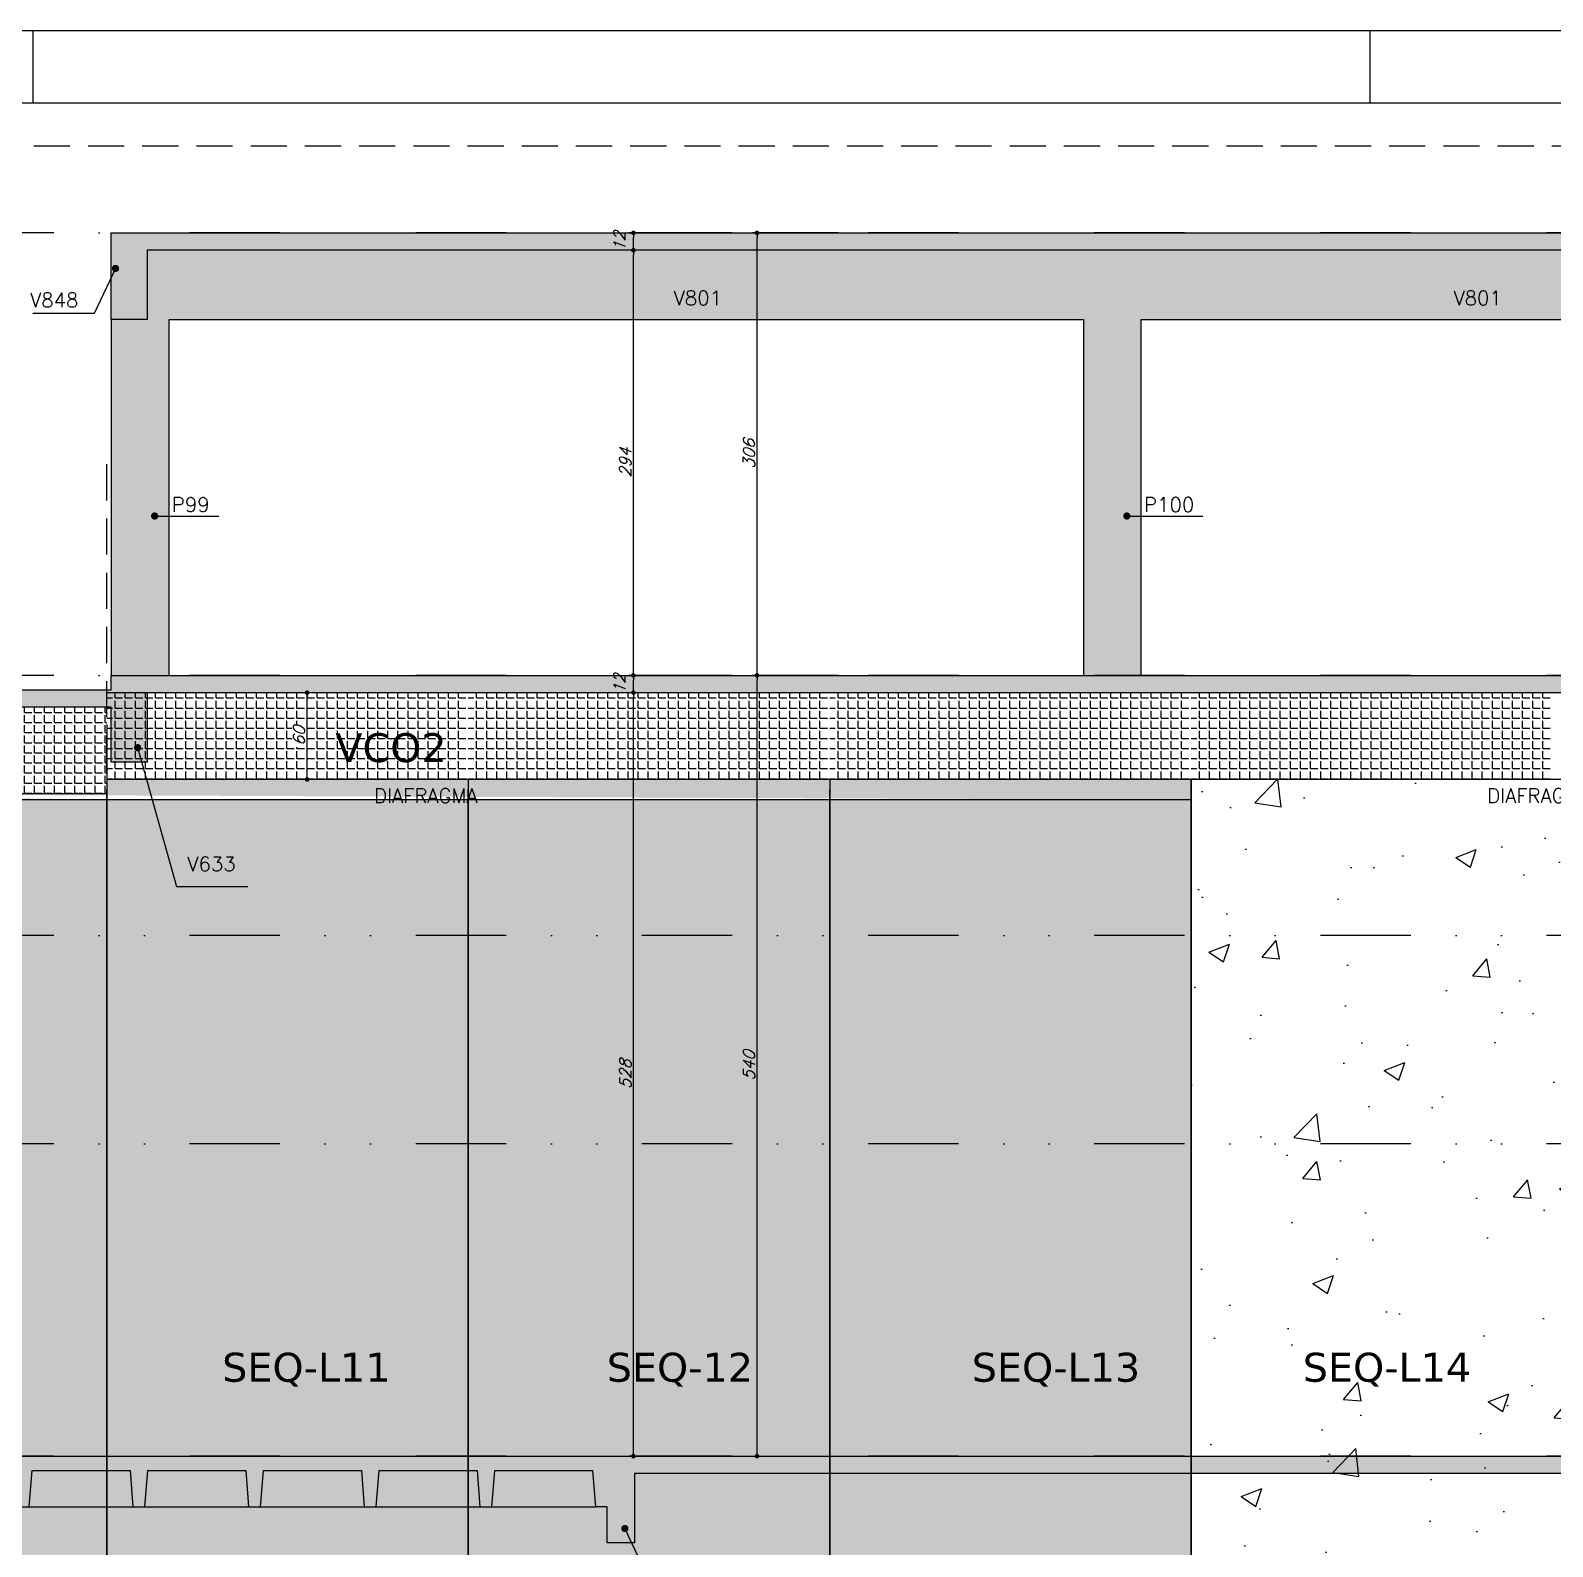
# Model space of a CAD drawing. Header units: millimetres. Extents: x 0 to 8720, y 0 to 4500.
# Drawn here: x 3168 to 4221, y 3451 to 4500 of the extents above; entities that cross this region are included whole.
import ezdxf
from ezdxf import colors
from ezdxf.entities.mleader import LeaderData, LeaderLine
from ezdxf.math import Vec2, Vec3

# ---------------------------------------------------------------- set-up
doc = ezdxf.new("R2010")
doc.units = ezdxf.units.MM
doc.header["$LTSCALE"] = 50
doc.linetypes.add('DASHED', pattern=[0.75, 0.5, -0.25])
doc.linetypes.add('DIVIDE2', pattern=[0.625, 0.25, -0.125, 0, -0.125, 0, -0.125])
doc.layers.add('A-WALL-IDEN', color=4, linetype='Continuous', lineweight=9)
for name, color, linetype in [('F-AUX', 2, 'Continuous'), ('F-AUX-RED', 1, 'Continuous'), ('F-CORTE', 4, 'Continuous'), ('F-COTAS', 106, 'Continuous'), ('F-CPC', 1, 'DASHED'), ('F-EIXOS-DET', 1, 'Continuous'), ('F-FUNDAÇÃO-VISTA', 253, 'Continuous'), ('F-MARGEM', 1, 'Continuous'), ('F-MURETA OBRA', 4, 'Continuous'), ('F-PERFIL VISTA', 252, 'Continuous'), ('F-SOLIDO-CORTE', 71, 'Continuous'), ('F-TEXTO-YELLOW', 2, 'Continuous'), ('F-VISTA', 2, 'Continuous'), ('F-VISTA SÓLIDO', 254, 'Continuous'), ('F-VISTA SÓLIDO 3', 252, 'Continuous')]:
    doc.layers.add(name, color=color, linetype=linetype)
doc.styles.add('CP-TEXT-INCL', font='simplex.shx', dxfattribs={"oblique": 20})
doc.styles.add('MCP', font='simplex.shx')
doc.styles.get("Standard").update_dxf_attribs({"font": 'txt.shx'})
doc.styles.add('Verdana_3', font='verdana.ttf', dxfattribs={"height": 20})
doc.dimstyles.new('CP-COTAS-50', dxfattribs={"dimscale": 0.64, "dimtxt": 12.5, "dimasz": 5, "dimexe": 5, "dimexo": 5, "dimgap": 2.5, "dimtad": 1, "dimdec": 1, "dimdsep": 46, "dimtxsty": 'CP-TEXT-INCL', "dimblk1": 'DOT', "dimblk2": 'DOT', "dimsah": 1, "dimcen": 9, "dimclrd": 256, "dimclre": 256, "dimclrt": 256, "dimadec": 0, "dimazin": 0, "dimtfac": 1, "dimtdec": 1, "dimtmove": 2, "dimatfit": 3, "dimldrblk": 'DOT', "dimfxl": 5, "dimtolj": 1, "dimarcsym": 0})

# ---------------------------------------------------------------- blocks, each defined once
blk = doc.blocks.new('_DOT')
at = {"color": 0, "linetype": 'ByBlock'}
blk.add_line((-0.5, 0), (-1, 0), dxfattribs=at)
at = {"color": 0, "linetype": 'ByBlock', "const_width": 0.5}
blk.add_lwpolyline([(-0.25, 0, 1), (0.25, 0, 1)], format="xyb", close=True, dxfattribs=at)
blk = doc.blocks.new('A$Cba39174f')
at = {"layer": 'F-CORTE'}
for points in [[(11039.1, -4045.2), (11119.1, -4045.2)], [(11039.1, -4055.2), (11041.1, -4080.2), (11049.1, -4080.2)], [(11051.1, -4055.2), (11049.1, -4080.2), (11049.1, -4080.2)], [(11051.1, -4055.2), (11119.1, -4055.2)]]:
    blk.add_lwpolyline(points, dxfattribs=at)
blk = doc.blocks.new('A0-3L_900')
at = {"layer": 'F-MARGEM', "color": 2}
for p, q in [((63.4, 90), (63.4, 89)), ((81.9, 90), (81.9, 89))]:
    blk.add_line(p, q, dxfattribs=at)
blk.add_lwpolyline([(0, 0), (0, 90), (174.4, 90), (174.4, 0)], close=True, dxfattribs=at)
at = {"layer": 'F-MARGEM', "color": 7}
blk.add_lwpolyline([(2.5, 89), (173.4, 89), (173.4, 1), (2.5, 1)], close=True, dxfattribs=at)
blk = doc.blocks.new('*D51')
at = {"layer": 'F-COTAS', "lineweight": -2, "transparency": 16777216}
for p, q in [((3671.8, 4054), (3674.2, 4054)), ((3671, 3517.2), (3671, 4050.8)), ((3671.8, 3514), (3674.2, 3514))]:
    blk.add_line(p, q, dxfattribs=at)
at = {"layer": 'F-COTAS', "lineweight": -2, "transparency": 16777216, "xscale": 3.2, "yscale": 3.2, "zscale": 3.2}
for p, rotation in [((3671, 4054), 90), ((3671, 3514), 270)]:
    blk.add_blockref('_DOT', p, dxfattribs=dict(at, rotation=rotation))
at = {"layer": 'F-COTAS', "transparency": 16777216, "insert": (3665.4, 3784), "char_height": 8, "attachment_point": 5, "rotation": 90, "style": 'CP-TEXT-INCL'}
blk.add_mtext('\\A1;540', dxfattribs=at)
blk = doc.blocks.new('*D52')
at = {"layer": 'F-COTAS', "lineweight": -2, "transparency": 16777216}
for p, q in [((3594.8, 4042), (3582.3, 4042)), ((3585.5, 3517.2), (3585.5, 4038.8)), ((3601, 3514), (3582.3, 3514))]:
    blk.add_line(p, q, dxfattribs=at)
at = {"layer": 'F-COTAS', "lineweight": -2, "transparency": 16777216, "xscale": 3.2, "yscale": 3.2, "zscale": 3.2}
for p, rotation in [((3585.5, 4042), 90), ((3585.5, 3514), 270)]:
    blk.add_blockref('_DOT', p, dxfattribs=dict(at, rotation=rotation))
at = {"layer": 'F-COTAS', "transparency": 16777216, "insert": (3579.9, 3778), "char_height": 8, "attachment_point": 5, "rotation": 90, "style": 'CP-TEXT-INCL'}
blk.add_mtext('\\A1;528', dxfattribs=at)
blk = doc.blocks.new('*D53')
at = {"layer": 'F-COTAS', "lineweight": -2, "transparency": 16777216}
for p, q in [((3595.6, 4054), (3582.3, 4054)), ((3585.5, 4045.2), (3585.5, 4050.8)), ((3595.6, 4042), (3582.3, 4042))]:
    blk.add_line(p, q, dxfattribs=at)
at = {"layer": 'F-COTAS', "lineweight": -2, "transparency": 16777216, "xscale": 3.2, "yscale": 3.2, "zscale": 3.2}
for p, rotation in [((3585.5, 4054), 90), ((3585.5, 4042), 270)]:
    blk.add_blockref('_DOT', p, dxfattribs=dict(at, rotation=rotation))
at = {"layer": 'F-COTAS', "transparency": 16777216, "insert": (3575.9, 4048), "char_height": 8, "attachment_point": 5, "rotation": 90, "style": 'CP-TEXT-INCL'}
blk.add_mtext('\\A1;12', dxfattribs=at)
blk = doc.blocks.new('*D56')
at = {"layer": 'F-COTAS', "lineweight": -2, "transparency": 16777216}
for p, q in [((3727.2, 4360), (3667.8, 4360)), ((3671, 4057.2), (3671, 4356.8)), ((3727.2, 4054), (3667.8, 4054))]:
    blk.add_line(p, q, dxfattribs=at)
at = {"layer": 'F-COTAS', "lineweight": -2, "transparency": 16777216, "xscale": 3.2, "yscale": 3.2, "zscale": 3.2}
for p, rotation in [((3671, 4360), 90), ((3671, 4054), 270)]:
    blk.add_blockref('_DOT', p, dxfattribs=dict(at, rotation=rotation))
at = {"layer": 'F-COTAS', "transparency": 16777216, "insert": (3665.4, 4207), "char_height": 8, "attachment_point": 5, "rotation": 90, "style": 'CP-TEXT-INCL'}
blk.add_mtext('\\A1;306', dxfattribs=at)
blk = doc.blocks.new('*D57')
at = {"layer": 'F-COTAS', "lineweight": -2, "transparency": 16777216}
for p, q in [((3604.5, 4348), (3582.3, 4348)), ((3585.5, 4057.2), (3585.5, 4344.8)), ((3604.5, 4054), (3582.3, 4054))]:
    blk.add_line(p, q, dxfattribs=at)
at = {"layer": 'F-COTAS', "lineweight": -2, "transparency": 16777216, "xscale": 3.2, "yscale": 3.2, "zscale": 3.2}
for p, rotation in [((3585.5, 4348), 90), ((3585.5, 4054), 270)]:
    blk.add_blockref('_DOT', p, dxfattribs=dict(at, rotation=rotation))
at = {"layer": 'F-COTAS', "transparency": 16777216, "insert": (3579.9, 4201), "char_height": 8, "attachment_point": 5, "rotation": 90, "style": 'CP-TEXT-INCL'}
blk.add_mtext('\\A1;294', dxfattribs=at)
blk = doc.blocks.new('*D58')
at = {"layer": 'F-COTAS', "lineweight": -2, "transparency": 16777216}
for p, q in [((3596, 4360), (3582.3, 4360)), ((3585.5, 4351.2), (3585.5, 4356.8)), ((3596, 4348), (3582.3, 4348))]:
    blk.add_line(p, q, dxfattribs=at)
at = {"layer": 'F-COTAS', "lineweight": -2, "transparency": 16777216, "xscale": 3.2, "yscale": 3.2, "zscale": 3.2}
for p, rotation in [((3585.5, 4360), 90), ((3585.5, 4348), 270)]:
    blk.add_blockref('_DOT', p, dxfattribs=dict(at, rotation=rotation))
at = {"layer": 'F-COTAS', "transparency": 16777216, "insert": (3575.9, 4354), "char_height": 8, "attachment_point": 5, "rotation": 90, "style": 'CP-TEXT-INCL'}
blk.add_mtext('\\A1;12', dxfattribs=at)
blk = doc.blocks.new('*D272')
at = {"layer": 'F-MURETA OBRA', "lineweight": -2, "transparency": 16777216}
blk.add_line((3359.8, 3985.2), (3359.8, 4038.8), dxfattribs=at)
at = {"layer": 'F-MURETA OBRA', "lineweight": -2, "transparency": 16777216, "xscale": 3.2, "yscale": 3.2, "zscale": 3.2}
for p, rotation in [((3359.8, 4042), 90), ((3359.8, 3982), 270)]:
    blk.add_blockref('_DOT', p, dxfattribs=dict(at, rotation=rotation))
at = {"layer": 'F-MURETA OBRA', "transparency": 16777216, "insert": (3354.2, 4012), "char_height": 8, "attachment_point": 5, "rotation": 90, "style": 'CP-TEXT-INCL', "bg_fill": 3, "box_fill_scale": 1.1, "bg_fill_color": 256, "bg_fill_true_color": 13158600, "bg_fill_transparency": 0}
blk.add_mtext('\\A1;60', dxfattribs=at)

msp = doc.modelspace()

# ---------------------------------------------------------------- hatches: boundary and pattern name
at = {"layer": 'F-MURETA OBRA'}
h = msp.add_hatch(dxfattribs=at)
h.set_pattern_fill('ANGLE', color=1, style=0)
h.set_pattern_definition([(0, (0, 22), (0, 6.985), [5.08, -1.905]), (90, (0, 22), (-6.985, 4e-16), [5.08, -1.905])])
h.paths.add_polyline_path([(3221.28, 4041.99), (3221.28, 3981.99), (3471.28, 3981.99), (3471.28, 4041.99)])
h = msp.add_hatch(dxfattribs=at)
h.set_pattern_fill('ANGLE', color=1, style=0)
h.set_pattern_definition([(0, (250, 22), (0, 6.985), [5.08, -1.905]), (90, (250, 22), (-6.985, 4e-16), [5.08, -1.905])])
h.paths.add_polyline_path([(3471.28, 4041.99), (3471.28, 3981.99), (3721.28, 3981.99), (3721.28, 4041.99)])
h = msp.add_hatch(dxfattribs=at)
h.set_pattern_fill('ANGLE', color=1, style=0)
h.set_pattern_definition([(0, (500, 22), (0, 6.985), [5.08, -1.905]), (90, (500, 22), (-6.985, 4e-16), [5.08, -1.905])])
h.paths.add_polyline_path([(3721.28, 4041.99), (3721.28, 3981.99), (3971.28, 3981.99), (3971.28, 4041.99)])
h = msp.add_hatch(dxfattribs=at)
h.set_pattern_fill('ANGLE', color=1, style=0)
h.set_pattern_definition([(0, (750, 22), (0, 6.985), [5.08, -1.905]), (90, (750, 22), (-6.985, 4e-16), [5.08, -1.905])])
h.paths.add_polyline_path([(3971.28, 4041.99), (3971.28, 3981.99), (4221.28, 3981.99), (4221.28, 4041.99)])
h = msp.add_hatch(dxfattribs=at)
h.set_pattern_fill('ANGLE', color=1, style=0)
h.set_pattern_definition([(0, (0, 12), (0, 6.985), [5.08, -1.905]), (90, (0, 12), (-6.985, 4e-16), [5.08, -1.905])])
h.paths.add_polyline_path([(2971.28, 3971.99), (3221.28, 3971.99), (3221.28, 4031.99), (2971.28, 4031.99)])
at = {"layer": 'F-PERFIL VISTA', "ltscale": 2}
h = msp.add_hatch(dxfattribs=at)
h.set_pattern_fill('AR-CONC', color=256, scale=0.8)
h.paths.add_polyline_path([(1971.28, 3949.99), (1971.28, 3903.68), (1971.28, 3839.99)])
h.paths.add_polyline_path([(1971.28, 3673.99), (1721.28, 3673.99), (1721.28, 2374.99), (1971.28, 2374.99)])
h.paths.add_polyline_path([(2221.28, 3929.99), (1971.28, 3929.99), (1971.28, 3839.99), (1971.28, 2374.99), (2221.28, 2374.99)])
h.paths.add_polyline_path([(2971.28, 3959.99), (1971.28, 3959.99), (1971.28, 3929.99), (2221.28, 3929.99), (2971.28, 3929.99)])
h.paths.add_polyline_path([(2471.28, 3929.99), (2221.28, 3929.99), (2221.28, 2374.99), (2471.28, 2374.99)])
h.paths.add_polyline_path([(2721.28, 3929.99), (2471.28, 3929.99), (2471.28, 2374.99), (2721.28, 2374.99)])
h.paths.add_polyline_path([(2971.28, 3929.99), (2721.28, 3929.99), (2721.28, 2374.99), (2971.28, 2374.99)])
h.paths.add_polyline_path([(3971.28, 3981.99), (3221.28, 3981.99), (3221.28, 3971.99), (2971.28, 3971.99), (3971.28, 3967.99)])
h.paths.add_polyline_path([(3221.28, 3967.99), (2971.28, 3971.99), (2971.28, 3929.99), (2971.28, 2374.99), (3221.28, 2374.99)])
h.paths.add_polyline_path([(3471.28, 3967.99), (3221.28, 3967.99), (3221.28, 2374.99), (3471.28, 2374.99)])
h.paths.add_polyline_path([(3721.28, 3967.99), (3471.28, 3967.99), (3471.28, 2374.99), (3721.28, 2374.99)])
h.paths.add_polyline_path([(3971.28, 3967.99), (3721.28, 3967.99), (3721.28, 2374.99), (3971.28, 2374.99)])
h.paths.add_polyline_path([(5202.28, 3238.99), (4952.28, 3238.99), (4952.28, 2374.99), (5202.28, 2374.99)])
h.paths.add_polyline_path([(5452.28, 4131.99), (5202.28, 4131.99), (5202.28, 2374.99), (5452.28, 2374.99)])
h.paths.add_polyline_path([(5720.28, 4131.99), (5452.28, 4131.99), (5452.28, 2374.99), (5720.28, 2374.99)])
h.paths.add_polyline_path([(5970.28, 3733.99), (5720.28, 3733.99), (5720.28, 2374.99), (5970.28, 2374.99)])
h.paths.add_polyline_path([(6481.28, 3733.99), (6220.28, 3733.99), (6220.28, 2374.99), (6481.28, 2374.99)])
h.paths.add_polyline_path([(6220.28, 4131.99), (5970.28, 4131.99), (5970.28, 3733.99), (6220.28, 3733.99)])
h.paths.add_polyline_path([(6220.28, 3733.99), (5970.28, 3733.99), (5970.28, 2374.99), (6220.28, 2374.99)])
h.paths.add_polyline_path([(6731.28, 4278), (6481.28, 4278), (6481.28, 3733.99), (6731.28, 3733.99)])
h = msp.add_hatch(dxfattribs=at)
h.set_pattern_fill('AR-CONC', color=256, scale=0.8)
h.paths.add_polyline_path([(4221.28, 3981.99), (3971.28, 3981.99), (3971.28, 4077.99), (3971.28, 3967.99), (3971.28, 2374.99), (4221.28, 2374.99)])
h.paths.add_polyline_path([(4471.28, 3981.99), (4221.28, 3981.99), (4221.28, 2374.99), (4471.28, 2374.99)])
h.paths.add_polyline_path([(4952.28, 4040.99), (4471.28, 4040.99), (4471.28, 2374.99), (4952.28, 2374.99)])
at = {"layer": 'F-SOLIDO-CORTE'}
h = msp.add_hatch(color=256, dxfattribs=at)
h.dxf.hatch_style = 1
h.paths.add_polyline_path([(3249.28, 4041.99), (3510.39, 4041.99), (3514.72, 4041.99), (3537.75, 4041.99), (3598.05, 4041.99), (3633.29, 4041.99), (3886.69, 4041.99), (3911.93, 4041.99), (3946.88, 4041.99), (4324.35, 4041.99), (4358.69, 4041.99), (4370.49, 4041.99), (4382.28, 4041.99), (4382.28, 3993.99), (4401.28, 3993.99), (4401.28, 4001.57), (4401.28, 4041.99), (4407.84, 4041.99), (4418.88, 4041.99), (4968.05, 4041.99), (5041.6, 4041.99), (5062.28, 4041.99), (5062.28, 3993.99), (5081.28, 3993.99), (5081.28, 4004.36), (5081.28, 4041.99), (5112.97, 4041.99), (5204.58, 4041.99), (5806.65, 4041.99), (5815.28, 4041.99), (5815.28, 3990), (5875.28, 3990), (5875.28, 4160.06), (5875.28, 4338), (5881.08, 4338), (5883.89, 4338), (5946.79, 4338), (6317.68, 4338), (6326.28, 4338), (6326.28, 4311.75), (6326.28, 4053.99), (6326.28, 3989.99), (6386.28, 3989.99), (6386.28, 4039.99), (7020.78, 4039.99), (7020.78, 3898.99), (7045.78, 3898.99), (7045.78, 4133.99), (7020.78, 4133.99), (7020.78, 4053.99), (6386.28, 4053.99), (6386.28, 4062.25), (6386.28, 4338), (6474.77, 4338), (6483.38, 4338), (7008.37, 4338), (7026.78, 4338), (7026.78, 4300), (7045.78, 4300), (7045.78, 4310.36), (7045.78, 4360), (7042.5, 4360), (7026.78, 4360), (7026.78, 4350), (7008.37, 4350), (6483.38, 4350), (6474.77, 4350), (6386.28, 4350), (6383.35, 4350), (6379.03, 4350), (6326.28, 4350), (6317.68, 4350), (5946.79, 4350), (5883.89, 4350), (5881.08, 4350), (5875.28, 4350), (5847.3, 4350), (5815.28, 4350), (5815.28, 4183.94), (5815.28, 4053.99), (5806.53, 4053.99), (5204.58, 4053.99), (5111.07, 4053.99), (5081.28, 4053.99), (5078, 4053.99), (5062.28, 4053.99), (5040.41, 4053.99), (4968.05, 4053.99), (4418.88, 4053.99), (4407.84, 4053.99), (4398.89, 4053.99), (4382.28, 4053.99), (4370.49, 4053.99), (4358.69, 4053.99), (4324.35, 4053.99), (3946.88, 4053.99), (3911.93, 4053.99), (3886.69, 4053.99), (3633.05, 4053.99), (3598.05, 4053.99), (3537.75, 4053.99), (3514.72, 4053.99), (3510.39, 4053.99), (3249.28, 4053.99), (3244.84, 4053.99), (3224.28, 4053.99), (3224.28, 4043.99), (3097.22, 4043.99), (3069.52, 4043.99), (3036.62, 4043.99), (2755.86, 4043.99), (2683.75, 4043.99), (2662.28, 4043.99), (2662.28, 4068.99), (2648.28, 4068.99), (2648.28, 4051.23), (2648.28, 3978.99), (2349.42, 3978.99), (2281.47, 3978.99), (2278.56, 3978.99), (2274.15, 3978.99), (2254.28, 3978.99), (2177.33, 3978.99), (2171.33, 3978.99), (1946.52, 3978.99), (1860.78, 3978.99), (1848.35, 3978.99), (1831.78, 3978.99), (1494.71, 3978.99), (1433.05, 3978.99), (1241.78, 3978.99), (1241.78, 3992.8), (1241.78, 4028.99), (1236.23, 4028.99), (1227.78, 4028.99), (1227.78, 4005.19), (1227.78, 3968.99), (1236.23, 3968.99), (1241.78, 3968.99), (1433.05, 3968.99), (1494.71, 3968.99), (1831.78, 3968.99), (1848.35, 3968.99), (1860.78, 3968.99), (1946.52, 3968.99), (2171.33, 3968.99), (2177.33, 3968.99), (2254.28, 3968.99), (2274.15, 3968.99), (2278.56, 3968.99), (2281.47, 3968.99), (2349.42, 3968.99), (2648.28, 3968.99), (2662.28, 3968.99), (2662.28, 3986.75), (2662.28, 4031.99), (2683.75, 4031.99), (2755.86, 4031.99), (3036.62, 4031.99), (3069.52, 4031.99), (3097.22, 4031.99), (3224.28, 4031.99), (3224.28, 3993.99), (3249.28, 3993.99), (3249.28, 4004.65)])
h = msp.add_hatch(color=256, dxfattribs=at)
h.dxf.hatch_style = 1
h.paths.add_polyline_path([(5081.28, 4290), (5081.28, 4360), (5062.28, 4360), (5040.77, 4360), (4511.28, 4360), (4407.33, 4360), (4402.34, 4360), (4370.27, 4360), (4023.9, 4360), (3932.82, 4360), (3900.75, 4360), (3393.62, 4360), (3261.31, 4360), (3249.28, 4360), (3244.33, 4360), (3224.28, 4360), (3224.28, 4348.11), (3224.28, 4300), (3244.33, 4300), (3249.28, 4300), (3249.28, 4311.89), (3249.28, 4348), (3261.31, 4348), (3393.62, 4348), (3900.75, 4348), (3932.82, 4348), (4023.9, 4348), (4370.27, 4348), (4402.34, 4348), (4407.33, 4348), (4511.28, 4348), (5041.6, 4348), (5062.28, 4348), (5062.28, 4327.35), (5062.28, 4290), (5072.42, 4290)])
h = msp.add_hatch(color=256, dxfattribs=at)
h.dxf.hatch_style = 1
h.paths.add_polyline_path([(5102.28, 3526.39), (5102.28, 3695), (5121.19, 3695), (5140.4, 3695), (5172.9, 3695), (5172.9, 3720), (5172.9, 3730), (5143.83, 3730), (5129.62, 3730), (5102.28, 3730), (5102.28, 3790), (5095.38, 3790), (5052.28, 3790), (5052.28, 3753.6), (5052.28, 3514), (5038.51, 3514), (4968.05, 3514), (4418.88, 3514), (4412.33, 3514), (4401.28, 3514), (4401.28, 3540), (4382.28, 3540), (4382.28, 3533.69), (4382.28, 3514), (4370.49, 3514), (4358.69, 3514), (4324.35, 3514), (3946.88, 3514), (3911.93, 3514), (3886.69, 3514), (3863.08, 3514), (3609.35, 3514), (3604.22, 3514), (3557.28, 3514), (3477.28, 3514), (3397.28, 3514), (3317.28, 3514), (3237.28, 3514), (3157.28, 3514), (3077.28, 3514), (2997.28, 3514), (2917.28, 3514), (2837.28, 3514), (2757.28, 3514), (2677.28, 3514), (2597.28, 3514), (2517.28, 3514), (2437.28, 3514), (2357.28, 3514), (2277.28, 3514), (2197.28, 3514), (2117.28, 3514), (2037.28, 3514), (1957.28, 3514), (1877.28, 3514), (1797.28, 3514), (1717.28, 3514), (1637.28, 3514), (1557.28, 3514), (1477.28, 3514), (1397.28, 3514), (1317.28, 3514), (1237.28, 3514), (1157.28, 3514), (1077.28, 3514), (997.28, 3514), (917.28, 3514), (837.28, 3514), (757.28, 3514), (677.28, 3514), (597.28, 3514), (517.28, 3514), (476.78, 3514), (476.78, 3479), (515.78, 3479), (515.78, 3504), (517.28, 3504), (519.28, 3479), (527.28, 3479), (529.28, 3504), (597.28, 3504), (599.28, 3479), (607.28, 3479), (609.28, 3504), (677.28, 3504), (679.28, 3479), (687.28, 3479), (689.28, 3504), (757.28, 3504), (759.28, 3479), (767.28, 3479), (769.28, 3504), (837.28, 3504), (839.28, 3479), (847.28, 3479), (849.28, 3504), (917.28, 3504), (919.28, 3479), (927.28, 3479), (929.28, 3504), (997.28, 3504), (999.28, 3479), (1007.28, 3479), (1009.28, 3504), (1077.28, 3504), (1079.28, 3479), (1087.28, 3479), (1089.28, 3504), (1157.28, 3504), (1159.28, 3479), (1167.28, 3479), (1169.28, 3504), (1237.28, 3504), (1239.28, 3479), (1247.28, 3479), (1249.28, 3504), (1317.28, 3504), (1319.28, 3479), (1327.28, 3479), (1329.28, 3504), (1397.28, 3504), (1399.28, 3479), (1407.28, 3479), (1409.28, 3504), (1477.28, 3504), (1479.28, 3479), (1487.28, 3479), (1489.28, 3504), (1557.28, 3504), (1559.28, 3479), (1567.28, 3479), (1569.28, 3504), (1637.28, 3504), (1639.28, 3479), (1647.28, 3479), (1649.28, 3504), (1717.28, 3504), (1719.28, 3479), (1727.28, 3479), (1729.28, 3504), (1797.28, 3504), (1799.28, 3479), (1807.28, 3479), (1809.28, 3504), (1877.28, 3504), (1879.28, 3479), (1887.28, 3479), (1889.28, 3504), (1957.28, 3504), (1959.28, 3479), (1967.28, 3479), (1969.28, 3504), (2037.28, 3504), (2039.28, 3479), (2047.28, 3479), (2049.28, 3504), (2117.28, 3504), (2119.28, 3479), (2127.28, 3479), (2129.28, 3504), (2197.28, 3504), (2199.28, 3479), (2207.28, 3479), (2209.28, 3504), (2277.28, 3504), (2279.28, 3479), (2287.28, 3479), (2289.28, 3504), (2357.28, 3504), (2359.28, 3479), (2367.28, 3479), (2369.28, 3504), (2437.28, 3504), (2439.28, 3479), (2447.28, 3479), (2449.28, 3504), (2517.28, 3504), (2519.28, 3479), (2527.28, 3479), (2529.28, 3504), (2597.28, 3504), (2599.28, 3479), (2607.28, 3479), (2609.28, 3504), (2677.28, 3504), (2679.28, 3479), (2687.28, 3479), (2689.28, 3504), (2757.28, 3504), (2759.28, 3479), (2767.28, 3479), (2769.28, 3504), (2837.28, 3504), (2839.28, 3479), (2847.28, 3479), (2849.28, 3504), (2917.28, 3504), (2919.28, 3479), (2927.28, 3479), (2929.28, 3504), (2997.28, 3504), (2999.28, 3479), (3007.28, 3479), (3009.28, 3504), (3077.28, 3504), (3079.28, 3479), (3087.28, 3479), (3089.28, 3504), (3157.28, 3504), (3159.28, 3479), (3167.28, 3479), (3169.28, 3504), (3237.28, 3504), (3239.28, 3479), (3247.28, 3479), (3249.28, 3504), (3317.28, 3504), (3319.28, 3479), (3327.28, 3479), (3329.28, 3504), (3397.28, 3504), (3399.28, 3479), (3407.28, 3479), (3409.28, 3504), (3477.28, 3504), (3479.28, 3479), (3487.28, 3479), (3489.28, 3504), (3557.28, 3504), (3559.28, 3479), (3567.28, 3479), (3567.28, 3454), (3586.28, 3454), (3586.28, 3461.5), (3586.28, 3502), (3604.22, 3502), (3609.35, 3502), (3863.08, 3502), (3886.69, 3502), (3911.93, 3502), (3946.88, 3502), (4324.35, 3502), (4358.69, 3502), (4370.49, 3502), (4382.28, 3502), (4382.28, 3490), (4401.28, 3490), (4412.33, 3490), (4418.88, 3490), (4968.05, 3490), (5038.51, 3490), (5052.28, 3490), (5102.28, 3490)])
at = {"layer": 'F-VISTA SÓLIDO'}
h = msp.add_hatch(color=256, dxfattribs=at)
h.dxf.hatch_style = 1
h.paths.add_polyline_path([(5107.28, 4360), (5081.28, 4360), (5081.28, 4322.65), (5081.28, 4290), (5072.42, 4290), (5062.28, 4290), (5062.28, 4327.35), (5062.28, 4348), (5041.6, 4348), (4511.28, 4348), (4407.33, 4348), (4402.34, 4348), (4370.27, 4348), (4023.9, 4348), (3932.82, 4348), (3900.75, 4348), (3393.62, 4348), (3261.31, 4348), (3249.28, 4348), (3249.28, 4311.89), (3249.28, 4300), (3244.33, 4300), (3224.28, 4300), (3224.28, 4053.99), (3244.84, 4053.99), (3249.28, 4053.99), (3264.28, 4053.99), (3264.28, 4300), (3896.78, 4300), (3896.78, 4053.99), (3911.93, 4053.99), (3936.78, 4053.99), (3936.78, 4300), (4368.78, 4300), (4368.78, 4053.99), (4370.49, 4053.99), (4382.28, 4053.99), (4398.89, 4053.99), (4408.78, 4053.99), (4408.78, 4300), (5047.28, 4300), (5047.28, 4053.99), (5040.41, 4053.99), (5062.28, 4053.99), (5078, 4053.99), (5081.28, 4053.99), (5111.07, 4053.99), (5107.28, 4053.99)])
at = {"layer": 'F-VISTA SÓLIDO 3'}
h = msp.add_hatch(color=256, dxfattribs=at)
h.dxf.hatch_style = 1
h.paths.add_polyline_path([(3237.28, 3504), (3169.28, 3504), (3167.28, 3479), (3239.28, 3479)])
h = msp.add_hatch(color=256, dxfattribs=at)
h.dxf.hatch_style = 1
h.paths.add_polyline_path([(3317.28, 3504), (3249.28, 3504), (3247.28, 3479), (3319.28, 3479)])
h = msp.add_hatch(color=256, dxfattribs=at)
h.dxf.hatch_style = 1
h.paths.add_polyline_path([(3397.28, 3504), (3329.28, 3504), (3327.28, 3479), (3399.28, 3479)])
h = msp.add_hatch(color=256, dxfattribs=at)
h.dxf.hatch_style = 1
h.paths.add_polyline_path([(3477.28, 3504), (3409.28, 3504), (3407.28, 3479), (3479.28, 3479)])
h = msp.add_hatch(color=256, dxfattribs=at)
h.dxf.hatch_style = 1
h.paths.add_polyline_path([(3557.28, 3504), (3489.28, 3504), (3487.28, 3479), (3559.28, 3479)])

# ---------------------------------------------------------------- linework, layer by layer
at = {"layer": 'F-AUX', "color": 1, "linetype": 'DASHED'}
msp.add_lwpolyline([(7095.78, 2374.99), (7095.78, 4420), (365, 4420), (365, 2374.99)], close=True, dxfattribs=at)
at = {"layer": 'F-CORTE'}
for points in [[(4370.27, 4348), (4023.9, 4348), (3932.82, 4348), (3900.75, 4348), (3393.62, 4348), (3261.31, 4348), (3249.28, 4348), (3249.28, 4311.89), (3249.28, 4300), (3244.33, 4300), (3224.28, 4300), (3224.28, 4348.11), (3224.28, 4360), (3244.33, 4360), (3249.28, 4360), (3261.31, 4360), (3393.62, 4360), (3900.75, 4360), (3932.82, 4360), (4023.9, 4360), (4370.27, 4360)], [(3097.22, 4043.99), (3224.28, 4043.99), (3224.28, 4053.99), (3244.84, 4053.99), (3249.28, 4053.99), (3510.39, 4053.99), (3514.72, 4053.99), (3537.75, 4053.99), (3598.05, 4053.99), (3633.05, 4053.99), (3886.69, 4053.99), (3911.93, 4053.99), (3946.88, 4053.99), (4324.35, 4053.99)], [(4324.35, 4041.99), (3946.88, 4041.99), (3911.93, 4041.99), (3886.69, 4041.99), (3633.29, 4041.99), (3598.05, 4041.99), (3537.75, 4041.99), (3514.72, 4041.99), (3510.39, 4041.99), (3249.28, 4041.99), (3249.28, 4004.65), (3249.28, 3993.99), (3244.84, 3993.99), (3224.28, 3993.99), (3224.28, 4031.99), (3097.22, 4031.99)], [(3557.28, 3514), (3604.22, 3514), (3609.35, 3514), (3863.08, 3514), (3886.69, 3514), (3911.93, 3514), (3946.88, 3514), (4324.35, 3514)], [(3557.28, 3504), (3559.28, 3479)], [(4324.35, 3502), (3946.88, 3502), (3911.93, 3502), (3886.69, 3502), (3863.08, 3502), (3609.35, 3502), (3604.22, 3502), (3586.28, 3502), (3586.28, 3461.5), (3586.28, 3454), (3567.28, 3454), (3567.28, 3479), (3559.28, 3479)]]:
    msp.add_lwpolyline(points, dxfattribs=at)
at = {"layer": 'F-CPC'}
for p, q in [((3221.28, 2374.99), (3221.28, 4209.99)), ((3471.28, 2374.99), (3471.28, 3981.99)), ((3721.28, 2374.99), (3721.28, 3981.99)), ((3971.28, 2374.99), (3971.28, 3981.99))]:
    msp.add_line(p, q, dxfattribs=at)
at = {"layer": 'F-EIXOS-DET', "color": 1, "linetype": 'DIVIDE2', "ltscale": 5}
for p, q in [((7095.78, 4360), (365, 4360)), ((7095.78, 4053.99), (365, 4053.99)), ((7095.78, 3874), (365, 3874)), ((7095.78, 3730), (365, 3730)), ((7095.78, 3514), (365, 3514))]:
    msp.add_line(p, q, dxfattribs=at)
at = {"layer": 'F-FUNDAÇÃO-VISTA'}
for p, q in [((3971.28, 3967.99), (3971.28, 3981.99)), ((3971.28, 3967.99), (2971.28, 3967.99)), ((3221.28, 2374.99), (3221.28, 3967.99)), ((3221.28, 2374.99), (3221.28, 3967.99)), ((3471.28, 2374.99), (3471.28, 3967.99)), ((3471.28, 2374.99), (3471.28, 3967.99)), ((3721.28, 2374.99), (3721.28, 3967.99)), ((3721.28, 2374.99), (3721.28, 3967.99)), ((3971.28, 2374.99), (3971.28, 3967.99)), ((3971.28, 2374.99), (3971.28, 3967.99))]:
    msp.add_line(p, q, dxfattribs=at)
at = {"layer": 'F-MURETA OBRA'}
for points in [[(3471.28, 4041.99), (3221.28, 4041.99)], [(3221.28, 4031.99), (2471.28, 4031.99)], [(3221.28, 4019.99), (3221.28, 2374.99)], [(4471.28, 3981.99), (3221.28, 3981.99)], [(3471.28, 3981.99), (3471.28, 2374.99)], [(3721.28, 3981.99), (3721.28, 2374.99)], [(3971.28, 3981.99), (3971.28, 2374.99)], [(3221.28, 3971.99), (2471.28, 3971.99)]]:
    msp.add_lwpolyline(points, dxfattribs=at)
at = {"layer": 'F-VISTA', "linetype": 'Continuous'}
for p, q in [((3224.28, 4300), (3224.28, 4053.99)), ((3264.28, 4053.99), (3264.28, 4300)), ((3264.28, 4300), (3896.78, 4300)), ((3896.78, 4300), (3896.78, 4054)), ((3936.78, 4054), (3936.78, 4300)), ((3936.78, 4300), (4368.78, 4300))]:
    msp.add_line(p, q, dxfattribs=at)
at = {"layer": 'F-VISTA'}
msp.add_lwpolyline([(515.78, 3479), (3559.28, 3479)], dxfattribs=at)

# ---------------------------------------------------------------- block references
at = {"layer": 'F-CORTE'}
for p in [(-7881.77, 7559.2), (-7801.77, 7559.2), (-7721.77, 7559.2), (-7641.77, 7559.2), (-7561.77, 7559.2)]:
    msp.add_blockref('A$Cba39174f', p, dxfattribs=at)
at = {"layer": 'F-MARGEM', "xscale": 50, "yscale": 50, "zscale": 50}
msp.add_blockref('A0-3L_900', (0, 0), dxfattribs=at)

# ---------------------------------------------------------------- texts
at = {"layer": 'A-WALL-IDEN', "color": 2, "char_height": 20, "attachment_point": 1, "style": 'Verdana_3'}
for s, insert, width in [('VCO2', (3379.33, 4014.01), 129.0717), ('SEQ-L11', (3301.06, 3585.51), 150.7172), ('SEQ-12', (3567.08, 3585.51), 131.4767), ('SEQ-L13', (3819.56, 3585.51), 150.7172), ('SEQ-L14', (4048.51, 3585.51), 150.7172)]:
    msp.add_mtext(s, dxfattribs=dict(at, insert=insert, width=width))
at = {"layer": 'F-TEXTO-YELLOW', "style": 'MCP'}
for s, p in [('V848', (3168.18, 4308.56)), ('V801', (3613.34, 4310)), ('V801', (4152.78, 4310)), ('P99', (3266.24, 4167.12)), ('P100', (3938.74, 4167.12)), ('DIAFRAGMA', (3406.11, 3965.73)), ('DIAFRAGMA', (4176.05, 3965.73)), ('V633', (3276.95, 3918.6))]:
    msp.add_text(s, height=10, dxfattribs=at).set_placement(p)

# ---------------------------------------------------------------- dimensions: what is measured, and where the dimension line sits
at = {"layer": 'F-COTAS'}
for base, p1, p2, picture, middle in [((3585.5, 4360), (3599.2, 4348), (3599.2, 4360), '*D58', (3575.9, 4354)), ((3671.03, 4360), (3730.39, 4053.99), (3730.39, 4360), '*D56', (3665.43, 4207)), ((3585.5, 4348), (3607.73, 4053.99), (3607.73, 4348), '*D57', (3579.9, 4201)), ((3585.5, 4053.99), (3598.82, 4041.99), (3598.82, 4053.99), '*D53', (3575.9, 4047.99)), ((3671.03, 4053.99), (3668.61, 3514), (3668.61, 4053.99), '*D51', (3665.43, 3784)), ((3585.5, 4041.99), (3604.22, 3514), (3598.05, 4041.99), '*D52', (3579.9, 3778))]:
    dim = msp.add_linear_dim(base=base, p1=p1, p2=p2, angle=90, dimstyle='CP-COTAS-50', dxfattribs=at)
    dim.commit()
    dim.dimension.update_dxf_attribs({"geometry": picture, "text_midpoint": middle})

# ---------------------------------------------------------------- leaders
at = {"layer": 'F-AUX-RED'}
ml = msp.add_multileader_mtext('Standard', dxfattribs=at)
ml.set_content('', color=256)
ml.set_leader_properties()
ml.set_arrow_properties(name='DOT')
ml.build(insert=Vec2(0, 0))
ml.multileader.update_dxf_attribs({"text_right_attachment_type": 6, "text_top_attachment_type": 0, "text_bottom_attachment_type": 0, "dogleg_length": 0.36, "arrow_head_size": 5})
ctx = ml.context
ctx.base_point, ctx.char_height, ctx.arrow_head_size, ctx.landing_gap_size, ctx.plane_origin = Vec3(3169.99, 4304.39), 0.18, 5, 0.09, Vec3(3227.29, 4335.4)
ctx.right_attachment, ctx.text_align_type = 6, 2
notes = []
notes.append((ctx, [(0, (1, 1, 0), (3212.43, 4304.3), (-1, 0), 42.26, [(0, [(3227.29, 4335.4)], 256, [])])]))
ctx.mtext.insert, ctx.mtext.alignment, ctx.mtext.flow_direction = Vec3(3170.08, 4304.48), 3, 5
ml = msp.add_multileader_mtext('Standard', dxfattribs=at)
ml.set_content('', color=256)
ml.set_leader_properties()
ml.set_arrow_properties(name='DOT')
ml.build(insert=Vec2(0, 0))
ml.multileader.update_dxf_attribs({"text_right_attachment_type": 6, "text_top_attachment_type": 0, "text_bottom_attachment_type": 0, "dogleg_length": 0.36, "arrow_head_size": 5})
ctx = ml.context
ctx.base_point, ctx.char_height, ctx.arrow_head_size, ctx.landing_gap_size, ctx.plane_origin = Vec3(3298.83, 4164.2), 0.18, 5, 0.09, Vec3(3254.33, 4164.2)
ctx.right_attachment = 6
notes.append((ctx, [(0, (1, 1, 0), (3269.18, 4164.2), (1, 0), 29.65, [(0, [(3254.33, 4164.2)], 256, [])])]))
ctx.mtext.insert, ctx.mtext.flow_direction = Vec3(3298.92, 4164.29), 5
ml = msp.add_multileader_mtext('Standard', dxfattribs=at)
ml.set_content('', color=256)
ml.set_leader_properties()
ml.set_arrow_properties(name='DOT')
ml.build(insert=Vec2(0, 0))
ml.multileader.update_dxf_attribs({"text_right_attachment_type": 6, "text_top_attachment_type": 0, "text_bottom_attachment_type": 0, "dogleg_length": 0.36, "arrow_head_size": 5})
ctx = ml.context
ctx.base_point, ctx.char_height, ctx.arrow_head_size, ctx.landing_gap_size, ctx.plane_origin = Vec3(3979.31, 4164.2), 0.18, 5, 0.09, Vec3(3926.83, 4164.2)
ctx.right_attachment = 6
notes.append((ctx, [(0, (1, 1, 0), (3941.68, 4164.2), (1, 0), 37.63, [(0, [(3926.83, 4164.2)], 256, [])])]))
ctx.mtext.insert, ctx.mtext.flow_direction = Vec3(3979.4, 4164.29), 5
ml = msp.add_multileader_mtext('Standard', dxfattribs=at)
ml.set_content('', color=256)
ml.set_leader_properties()
ml.set_arrow_properties(name='DOT')
ml.build(insert=Vec2(0, 0))
ml.multileader.update_dxf_attribs({"text_right_attachment_type": 6, "text_top_attachment_type": 0, "text_bottom_attachment_type": 0, "dogleg_length": 0.36, "arrow_head_size": 5})
ctx = ml.context
ctx.base_point, ctx.char_height, ctx.arrow_head_size, ctx.landing_gap_size, ctx.plane_origin = Vec3(3318.76, 3908.01), 0.18, 5, 0.09, Vec3(3242.59, 4003.97)
ctx.right_attachment = 6
notes.append((ctx, [(0, (1, 1, 0), (3269.55, 3908.01), (1, 0), 49.21, [(0, [(3242.59, 4003.97)], 256, [])])]))
ctx.mtext.insert, ctx.mtext.flow_direction = Vec3(3318.85, 3908.1), 5
ml = msp.add_multileader_mtext('Standard', dxfattribs=at)
ml.set_content('', color=256)
ml.set_leader_properties()
ml.set_arrow_properties(name='DOT')
ml.build(insert=Vec2(0, 0))
ml.multileader.update_dxf_attribs({"text_right_attachment_type": 6, "text_top_attachment_type": 0, "text_bottom_attachment_type": 0, "dogleg_length": 0.36, "arrow_head_size": 5})
ctx = ml.context
ctx.base_point, ctx.char_height, ctx.arrow_head_size, ctx.landing_gap_size, ctx.plane_origin = Vec3(3636.7, 3432.88), 0.18, 5, 0.09, Vec3(3579.59, 3463.98)
ctx.right_attachment = 6
notes.append((ctx, [(0, (1, 1, 0), (3594.44, 3432.88), (1, 0), 42.26, [(0, [(3579.59, 3463.98)], 256, [])])]))
ctx.mtext.insert, ctx.mtext.flow_direction = Vec3(3636.79, 3432.97), 5
for ctx, leaders in notes:
    for number, flags, end, landing, length, lines in leaders:
        leader = LeaderData()
        leader.index, (leader.has_last_leader_line, leader.has_dogleg_vector, leader.attachment_direction) = number, flags
        leader.last_leader_point, leader.dogleg_vector, leader.dogleg_length = Vec3(end), Vec3(landing), length
        for number, points, colour, breaks in lines:
            line = LeaderLine()
            line.index, line.vertices, line.color, line.breaks = number, Vec3.list(points), colors.encode_raw_color(colour), breaks
            leader.lines.append(line)
        ctx.leaders.append(leader)

# ---------------------------------------------------------------- next in the draw order: dimensions: what is measured, and where the dimension line sits
at = {"layer": 'F-MURETA OBRA', "color": 1}
dim = msp.add_linear_dim(base=(3359.77, 4041.99), p1=(3359.77, 3981.99), p2=(3359.77, 4041.99), angle=90, dimstyle='CP-COTAS-50', override={"dimtfill": 1, "dimarcsym": 2}, dxfattribs=at)
dim.commit()
dim.dimension.update_dxf_attribs({"geometry": '*D272', "text_midpoint": (3354.17, 4011.99)})

doc.saveas('drawing.dxf')
